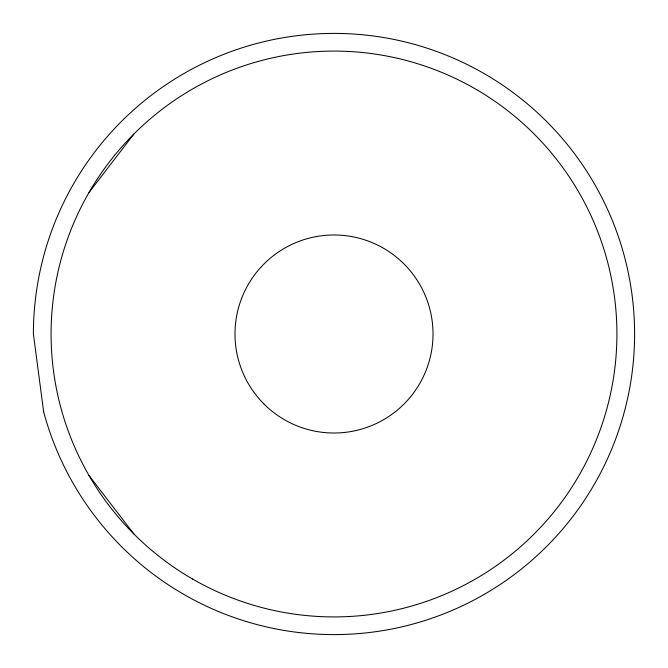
<?xml version="1.0" encoding="UTF-8"?>
<svg xmlns="http://www.w3.org/2000/svg" width="668" height="668" viewBox="0 0 668 668"><rect width="100%" height="100%" fill="white"/><g stroke="black" fill="none" stroke-linecap="round" stroke-linejoin="round"><path stroke-width="1" d="M88.986 192.543L133.951 133.951M88.986 475.457L133.951 534.049M43.645 411.797L33.4 334A300.6 300.6 0 0 1 461.037 61.565A300.6 300.6 0 0 1 527.219 564.276A300.6 300.6 0 0 1 43.645 411.797M192.543 579.014A282.915 282.915 0 0 0 616.915 334A282.915 282.915 0 0 0 192.543 88.986A282.915 282.915 0 0 0 192.543 579.014M263.985 404.015A99.023 99.023 0 0 0 429.649 359.626A99.023 99.023 0 0 0 308.374 238.351A99.023 99.023 0 0 0 263.985 404.015"/></g></svg>
